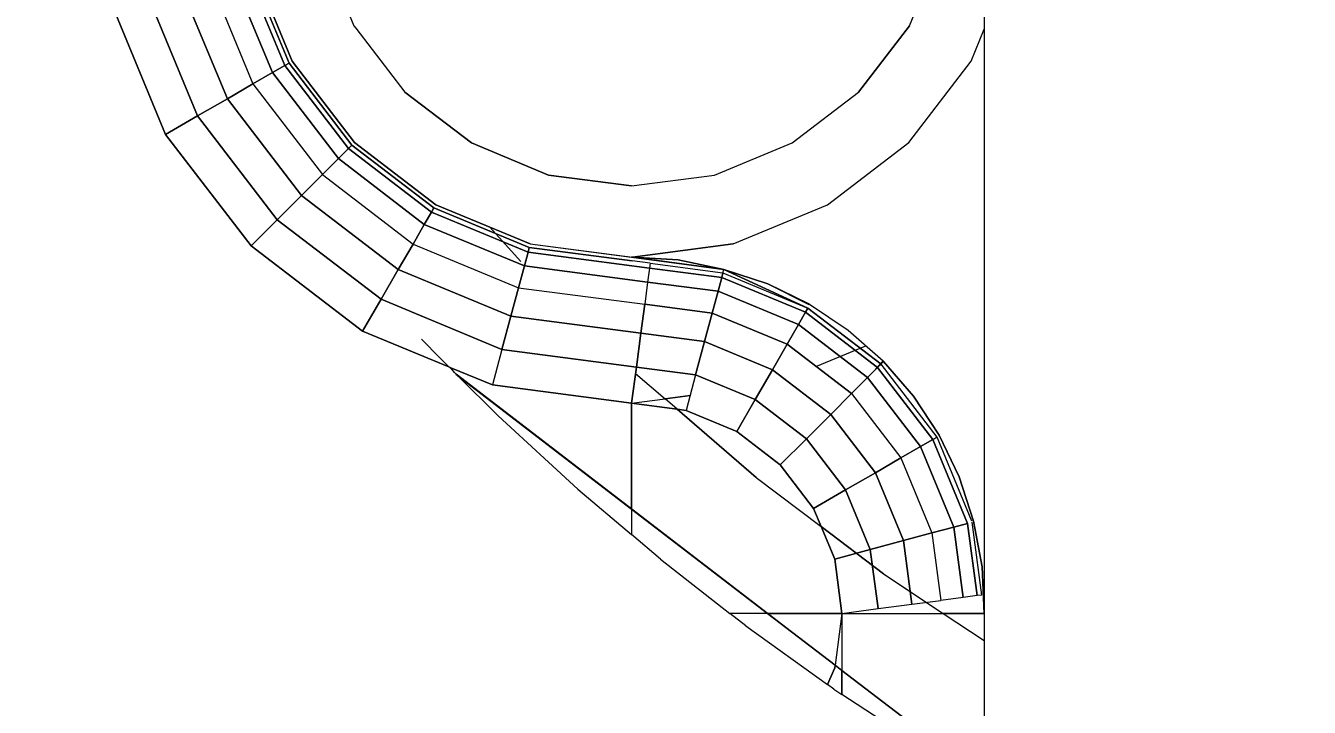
# Model space of a CAD drawing. Header units: inches. Extents: x -827 to 154, y -802 to 207.
# Drawn here: x 55.664 to 56.847, y -96.184 to -95.556 of the extents above; entities that cross this region are included whole.
import ezdxf

# ---------------------------------------------------------------- set-up
doc = ezdxf.new("R2010")
doc.units = ezdxf.units.IN
doc.header["$MEASUREMENT"] = 0
for name, color, linetype, lineweight in [('A-ANNO-DIMS', 211, 'Continuous', 9), ('A-ANNO-DIMS-48', 211, 'Continuous', 9), ('Layer0', 7, 'Continuous', 9), ('welding_bench_skp', 8, 'Continuous', 9)]:
    doc.layers.add(name, color=color, linetype=linetype, lineweight=lineweight)
doc.styles.add('Arial', font='arial.ttf', dxfattribs={"height": 4.5})
doc.dimstyles.new('Linear_-_3_32__Arial', dxfattribs={"dimscale": 12, "dimtxt": 4.591167, "dimasz": 0.5, "dimexe": 0.375, "dimexo": 0.25, "dimgap": 0.25, "dimtad": 1, "dimdec": 5, "dimrnd": 0.03125, "dimzin": 1, "dimdsep": 46, "dimlunit": 4, "dimtxsty": 'Arial', "dimblk1": 'OBLIQUE', "dimblk2": 'OBLIQUE', "dimsah": 1, "dimcen": 0.09, "dimdle": 0.375, "dimazin": 0, "dimtfac": 1, "dimtdec": 4, "dimtix": 1, "dimtmove": 0, "dimatfit": 3, "dimfxl": 1, "dimtvp": 1, "dimtfill": 1, "dimfrac": 2, "dimtolj": 1, "dimtzin": 0, "dimarcsym": 2})

# ---------------------------------------------------------------- blocks, each defined once
blk = doc.blocks.new('welding_bench_skp_12-403467-Level 1')
at = {"layer": 'Layer0'}
for p, q in [((2.318, 12.5345), (2.318, 9.5345)), ((2.318, 12.5345), (2.318, 9.5345)), ((1.1561, 10.8889), (1.2123, 10.7532)), ((2.1866, 10.7532), (2.2428, 10.8889)), ((1.0292, 10.8549), (1.0985, 10.6875)), ((1.0985, 10.6875), (1.0292, 10.8549)), ((1.0354, 10.8566), (1.104, 10.6907)), ((1.104, 10.6907), (1.0354, 10.8566)), ((0.9584, 10.836), (1.0351, 10.6509)), ((0.9584, 10.836), (1.0351, 10.6509)), ((1.0695, 10.6708), (0.9968, 10.8462)), ((0.9968, 10.8462), (1.0695, 10.6708)), ((1.0911, 10.6833), (1.0209, 10.8527)), ((1.0209, 10.8527), (1.0911, 10.6833)), ((0.9084, 10.8225), (0.9902, 10.625)), ((0.9902, 10.625), (0.9084, 10.8225)), ((0.7877, 10.7902), (0.882, 10.5625)), ((0.882, 10.5625), (0.7877, 10.7902)), ((0.8502, 10.8069), (0.938, 10.5949)), ((0.938, 10.5949), (0.8502, 10.8069)), ((1.2123, 10.7532), (1.2156, 10.7489)), ((1.2123, 10.7532), (1.2156, 10.7489)), ((1.2156, 10.7489), (1.3017, 10.6367)), ((1.2156, 10.7489), (1.3017, 10.6367)), ((2.0972, 10.6367), (2.1866, 10.7532)), ((2.1866, 10.7532), (2.0972, 10.6367)), ((2.2948, 10.6907), (2.318, 10.7468)), ((2.2948, 10.6907), (2.318, 10.7468)), ((1.0695, 10.6708), (1.0911, 10.6833)), ((1.0911, 10.6833), (1.0695, 10.6708)), ((1.0911, 10.6833), (1.0985, 10.6875)), ((1.0985, 10.6875), (1.0911, 10.6833)), ((1.2027, 10.5378), (1.0911, 10.6833)), ((1.0911, 10.6833), (1.2027, 10.5378)), ((1.2088, 10.5438), (1.0985, 10.6875)), ((1.0985, 10.6875), (1.2088, 10.5438)), ((1.104, 10.6907), (1.2133, 10.5484)), ((1.2133, 10.5484), (1.104, 10.6907)), ((1.2133, 10.5484), (1.104, 10.6907)), ((2.1856, 10.5484), (2.2948, 10.6907)), ((2.1856, 10.5484), (2.2948, 10.6907)), ((1.0351, 10.6509), (0.9902, 10.625)), ((0.9902, 10.625), (1.0351, 10.6509)), ((1.0351, 10.6509), (1.0695, 10.6708)), ((1.0695, 10.6708), (1.0351, 10.6509)), ((1.0351, 10.6509), (1.157, 10.4921)), ((1.0351, 10.6509), (1.157, 10.4921)), ((1.1851, 10.5202), (1.0695, 10.6708)), ((1.0695, 10.6708), (1.1851, 10.5202)), ((1.3017, 10.6367), (1.4182, 10.5474)), ((1.4182, 10.5474), (1.3017, 10.6367)), ((1.9807, 10.5474), (2.0972, 10.6367)), ((1.9807, 10.5474), (2.0972, 10.6367)), ((0.9902, 10.625), (0.938, 10.5949)), ((0.938, 10.5949), (0.9902, 10.625)), ((0.9902, 10.625), (1.1204, 10.4554)), ((1.1204, 10.4554), (0.9902, 10.625)), ((0.938, 10.5949), (0.882, 10.5625)), ((0.882, 10.5625), (0.938, 10.5949)), ((0.938, 10.5949), (1.0777, 10.4128)), ((1.0777, 10.4128), (0.938, 10.5949)), ((0.882, 10.5625), (1.032, 10.3671)), ((1.032, 10.3671), (0.882, 10.5625)), ((1.2027, 10.5378), (1.1851, 10.5202)), ((1.1851, 10.5202), (1.2027, 10.5378)), ((1.2088, 10.5438), (1.2027, 10.5378)), ((1.2027, 10.5378), (1.2088, 10.5438)), ((1.3482, 10.4262), (1.2027, 10.5378)), ((1.2027, 10.5378), (1.3482, 10.4262)), ((1.2088, 10.5438), (1.3525, 10.4336)), ((1.3525, 10.4336), (1.2088, 10.5438)), ((1.2133, 10.5484), (1.3557, 10.4391)), ((1.2133, 10.5484), (1.3557, 10.4391)), ((1.3557, 10.4391), (1.2133, 10.5484)), ((1.4182, 10.5474), (1.5538, 10.4912)), ((1.5538, 10.4912), (1.4182, 10.5474)), ((1.845, 10.4912), (1.9807, 10.5474)), ((1.845, 10.4912), (1.9807, 10.5474)), ((2.0432, 10.4391), (2.1856, 10.5484)), ((2.0432, 10.4391), (2.1856, 10.5484)), ((1.1851, 10.5202), (1.157, 10.4921)), ((1.157, 10.4921), (1.1851, 10.5202)), ((1.3357, 10.4046), (1.1851, 10.5202)), ((1.1851, 10.5202), (1.3357, 10.4046)), ((1.1204, 10.4554), (1.157, 10.4921)), ((1.157, 10.4921), (1.1204, 10.4554)), ((1.157, 10.4921), (1.3159, 10.3701)), ((1.157, 10.4921), (1.3159, 10.3701)), ((1.5538, 10.4912), (1.6994, 10.472)), ((1.6994, 10.472), (1.5538, 10.4912)), ((1.6994, 10.472), (1.845, 10.4912)), ((1.6994, 10.472), (1.845, 10.4912)), ((1.0777, 10.4128), (1.1204, 10.4554)), ((1.1204, 10.4554), (1.0777, 10.4128)), ((1.29, 10.3253), (1.1204, 10.4554)), ((1.1204, 10.4554), (1.29, 10.3253)), ((1.3357, 10.4046), (1.3482, 10.4262)), ((1.3482, 10.4262), (1.3357, 10.4046)), ((1.3482, 10.4262), (1.3525, 10.4336)), ((1.3525, 10.4336), (1.3482, 10.4262)), ((1.5176, 10.356), (1.3482, 10.4262)), ((1.3482, 10.4262), (1.5176, 10.356)), ((1.5198, 10.3642), (1.3525, 10.4336)), ((1.3525, 10.4336), (1.5198, 10.3642)), ((1.3557, 10.4391), (1.5215, 10.3704)), ((1.5215, 10.3704), (1.3557, 10.4391)), ((1.5215, 10.3704), (1.3557, 10.4391)), ((1.8774, 10.3704), (2.0432, 10.4391)), ((1.8774, 10.3704), (2.0432, 10.4391)), ((1.032, 10.3671), (1.0777, 10.4128)), ((1.0777, 10.4128), (1.032, 10.3671)), ((1.0777, 10.4128), (1.2598, 10.2731)), ((1.2598, 10.2731), (1.0777, 10.4128)), ((1.3159, 10.3701), (1.3357, 10.4046)), ((1.3357, 10.4046), (1.3159, 10.3701)), ((1.5112, 10.3319), (1.3357, 10.4046)), ((1.3357, 10.4046), (1.5112, 10.3319)), ((1.4505, 10.3998), (1.5051, 10.3393)), ((1.5051, 10.3393), (1.4505, 10.3998)), ((1.032, 10.3671), (1.2275, 10.2171)), ((1.2275, 10.2171), (1.032, 10.3671)), ((1.3159, 10.3701), (1.29, 10.3253)), ((1.29, 10.3253), (1.3159, 10.3701)), ((1.3159, 10.3701), (1.5009, 10.2935)), ((1.3159, 10.3701), (1.5009, 10.2935)), ((1.5176, 10.356), (1.5198, 10.3642)), ((1.5198, 10.3642), (1.5176, 10.356)), ((1.7003, 10.3405), (1.5198, 10.3642)), ((1.5198, 10.3642), (1.7003, 10.3405)), ((1.5215, 10.3704), (1.6994, 10.347)), ((1.5215, 10.3704), (1.6994, 10.347)), ((1.5215, 10.3704), (1.7011, 10.3468)), ((1.7011, 10.3468), (1.8774, 10.3704)), ((1.8774, 10.3704), (1.7011, 10.3468)), ((1.5112, 10.3319), (1.5176, 10.356)), ((1.5176, 10.356), (1.5112, 10.3319)), ((1.7307, 10.328), (1.5176, 10.356)), ((1.5176, 10.356), (1.7307, 10.328)), ((1.6994, 10.347), (1.7809, 10.3422)), ((1.6994, 10.347), (1.7011, 10.3468)), ((1.8612, 10.3257), (1.6994, 10.347)), ((1.6994, 10.347), (1.8612, 10.3257)), ((1.6994, 10.347), (1.7011, 10.3468)), ((1.7011, 10.3468), (1.6994, 10.347)), ((1.7809, 10.3422), (1.6994, 10.347)), ((1.7318, 10.3363), (1.7003, 10.3405)), ((1.7318, 10.3363), (1.7003, 10.3405)), ((1.8612, 10.3257), (1.7011, 10.3468)), ((1.7809, 10.3422), (1.7011, 10.3468)), ((1.8612, 10.3257), (1.7011, 10.3468)), ((1.7011, 10.3468), (1.7809, 10.3422)), ((1.7011, 10.3468), (1.8612, 10.3257)), ((1.7318, 10.3363), (1.7307, 10.328)), ((1.7318, 10.3363), (1.7307, 10.328)), ((1.7318, 10.3363), (1.8595, 10.3195)), ((1.7318, 10.3363), (1.8595, 10.3195)), ((1.7809, 10.3422), (1.8612, 10.3257)), ((1.7809, 10.3422), (1.8612, 10.3257)), ((1.8612, 10.3257), (1.7809, 10.3422)), ((1.7809, 10.3422), (1.8612, 10.3257)), ((1.7809, 10.3422), (1.8612, 10.3257)), ((1.8612, 10.3257), (1.7809, 10.3422)), ((1.29, 10.3253), (1.2598, 10.2731)), ((1.2598, 10.2731), (1.29, 10.3253)), ((1.29, 10.3253), (1.4875, 10.2435)), ((1.4875, 10.2435), (1.29, 10.3253)), ((1.5009, 10.2935), (1.5112, 10.3319)), ((1.5112, 10.3319), (1.5009, 10.2935)), ((1.7274, 10.3034), (1.5112, 10.3319)), ((1.5112, 10.3319), (1.7274, 10.3034)), ((1.7307, 10.328), (1.7274, 10.3034)), ((1.7307, 10.328), (1.7274, 10.3034)), ((1.8573, 10.3113), (1.7307, 10.328)), ((1.7307, 10.328), (1.8573, 10.3113)), ((1.8595, 10.3195), (1.8573, 10.3113)), ((1.8573, 10.3113), (1.8595, 10.3195)), ((1.8595, 10.3195), (1.8612, 10.3257)), ((1.8595, 10.3195), (2.0087, 10.2577)), ((1.8612, 10.3257), (1.9383, 10.3005)), ((1.8612, 10.3257), (1.9383, 10.3005)), ((1.9383, 10.3005), (1.8612, 10.3257)), ((1.9383, 10.3005), (1.8612, 10.3257)), ((1.8612, 10.3257), (1.9383, 10.3005)), ((2.0087, 10.2577), (1.8612, 10.3257)), ((1.8612, 10.3257), (2.0087, 10.2577)), ((1.5009, 10.2935), (1.4875, 10.2435)), ((1.4875, 10.2435), (1.5009, 10.2935)), ((1.5009, 10.2935), (1.7223, 10.2644)), ((1.5009, 10.2935), (1.7223, 10.2644)), ((1.7274, 10.3034), (1.7223, 10.2644)), ((1.7274, 10.3034), (1.7223, 10.2644)), ((1.7274, 10.3034), (1.8509, 10.2872)), ((1.8509, 10.2872), (1.7274, 10.3034)), ((1.8573, 10.3113), (1.8509, 10.2872)), ((1.8509, 10.2872), (1.8573, 10.3113)), ((1.8573, 10.3113), (2.0045, 10.2503)), ((2.0045, 10.2503), (1.8573, 10.3113)), ((2.0115, 10.2644), (1.9383, 10.3005)), ((1.9383, 10.3005), (2.0104, 10.2639)), ((1.9383, 10.3005), (2.0104, 10.2639)), ((1.9383, 10.3005), (2.0115, 10.2644)), ((1.2598, 10.2731), (1.2275, 10.2171)), ((1.2275, 10.2171), (1.2598, 10.2731)), ((1.2598, 10.2731), (1.4719, 10.1853)), ((1.4719, 10.1853), (1.2598, 10.2731)), ((1.8406, 10.2488), (1.8509, 10.2872)), ((1.8509, 10.2872), (1.8406, 10.2488)), ((1.992, 10.2287), (1.8509, 10.2872)), ((1.8509, 10.2872), (1.992, 10.2287)), ((1.7156, 10.2135), (1.7223, 10.2644)), ((1.7223, 10.2644), (1.7156, 10.2135)), ((1.8406, 10.2488), (1.7223, 10.2644)), ((1.7223, 10.2644), (1.8406, 10.2488)), ((1.8406, 10.2488), (1.8272, 10.1988)), ((1.8272, 10.1988), (1.8406, 10.2488)), ((1.9721, 10.1943), (1.8406, 10.2488)), ((1.8406, 10.2488), (1.9721, 10.1943)), ((1.992, 10.2287), (2.0045, 10.2503)), ((2.0045, 10.2503), (1.992, 10.2287)), ((2.0087, 10.2577), (2.0045, 10.2503)), ((2.0045, 10.2503), (2.0087, 10.2577)), ((2.1308, 10.1534), (2.0045, 10.2503)), ((2.0045, 10.2503), (2.1308, 10.1534)), ((2.0087, 10.2577), (2.1368, 10.1594)), ((2.1368, 10.1594), (2.0087, 10.2577)), ((2.0087, 10.2577), (2.1368, 10.1594)), ((2.0115, 10.2644), (2.0104, 10.2639)), ((2.0104, 10.2639), (2.0115, 10.2644)), ((2.0115, 10.2644), (2.0793, 10.2189)), ((2.0115, 10.2644), (2.0793, 10.2189)), ((1.4875, 10.2435), (1.4719, 10.1853)), ((1.4719, 10.1853), (1.4875, 10.2435)), ((1.4875, 10.2435), (1.7156, 10.2135)), ((1.7156, 10.2135), (1.4875, 10.2435)), ((1.9721, 10.1943), (1.992, 10.2287)), ((1.992, 10.2287), (1.9721, 10.1943)), ((2.1132, 10.1357), (1.992, 10.2287)), ((1.992, 10.2287), (2.1132, 10.1357)), ((1.2275, 10.2171), (1.3786, 10.1545)), ((1.3786, 10.1545), (1.2275, 10.2171)), ((1.3307, 10.2029), (1.3637, 10.17)), ((1.7078, 10.1542), (1.7156, 10.2135)), ((1.7156, 10.2135), (1.7078, 10.1542)), ((1.8272, 10.1988), (1.7156, 10.2135)), ((1.7156, 10.2135), (1.8272, 10.1988)), ((2.0793, 10.2189), (2.1404, 10.1649)), ((2.0793, 10.2189), (2.1404, 10.1649)), ((1.4719, 10.1853), (1.4551, 10.1228)), ((1.4719, 10.1853), (1.4551, 10.1228)), ((1.7078, 10.1542), (1.4719, 10.1853)), ((1.4719, 10.1853), (1.7078, 10.1542)), ((1.8272, 10.1988), (1.8116, 10.1405)), ((1.8116, 10.1405), (1.8272, 10.1988)), ((1.9462, 10.1495), (1.8272, 10.1988)), ((1.8272, 10.1988), (1.9462, 10.1495)), ((1.9721, 10.1943), (1.9462, 10.1495)), ((1.9462, 10.1495), (1.9721, 10.1943)), ((1.9721, 10.1943), (2.0851, 10.1076)), ((2.0851, 10.1076), (1.9721, 10.1943)), ((2.0227, 10.1555), (2.1101, 10.1917)), ((2.0227, 10.1555), (2.1101, 10.1917)), ((1.3637, 10.17), (1.3778, 10.156)), ((1.3637, 10.17), (1.3778, 10.156)), ((1.3637, 10.17), (1.3778, 10.156)), ((1.3786, 10.1545), (1.3778, 10.156)), ((1.3778, 10.156), (1.3786, 10.1545)), ((1.3786, 10.1545), (1.3778, 10.156)), ((2.127, 10.1507), (2.1404, 10.1649)), ((2.1404, 10.1649), (2.127, 10.1507)), ((2.127, 10.1507), (2.1414, 10.1639)), ((2.1414, 10.1639), (2.127, 10.1507)), ((2.1308, 10.1534), (2.1368, 10.1594)), ((2.1308, 10.1534), (2.1368, 10.1594)), ((2.2351, 10.0313), (2.1368, 10.1594)), ((2.1414, 10.1639), (2.1404, 10.1649)), ((2.1404, 10.1649), (2.1414, 10.1639)), ((2.1414, 10.1639), (2.1939, 10.1032)), ((2.1939, 10.1032), (2.1414, 10.1639)), ((1.3786, 10.1545), (1.3798, 10.154)), ((1.3823, 10.1529), (1.3786, 10.1545)), ((1.3786, 10.1545), (1.3798, 10.154)), ((1.3786, 10.1545), (1.3798, 10.154)), ((1.3823, 10.1529), (1.3798, 10.154)), ((1.3885, 10.1448), (1.3798, 10.154)), ((1.3823, 10.1529), (1.3798, 10.154)), ((1.3885, 10.1448), (1.3798, 10.154)), ((1.3798, 10.154), (1.3823, 10.1529)), ((1.3823, 10.1529), (1.4551, 10.1228)), ((1.3885, 10.1448), (1.3823, 10.1529)), ((1.3823, 10.1529), (1.4551, 10.1228)), ((1.3885, 10.1448), (1.3823, 10.1529)), ((1.4551, 10.1228), (1.3823, 10.1529)), ((1.3885, 10.1448), (1.3916, 10.1416)), ((1.3885, 10.1448), (1.3916, 10.1416)), ((2.375, 9.3864), (1.3912, 10.1412)), ((1.3916, 10.1416), (1.3943, 10.1389)), ((1.3916, 10.1416), (1.3943, 10.1389)), ((2.375, 9.3864), (1.3916, 10.1416)), ((1.3943, 10.1389), (1.6994, 9.9048)), ((1.6994, 9.9048), (1.3943, 10.1389)), ((1.6994, 9.9048), (1.3943, 10.1389)), ((1.4653, 10.0688), (1.3943, 10.1389)), ((1.7078, 10.1542), (1.6994, 10.0906)), ((1.6994, 10.0906), (1.7078, 10.1542)), ((1.7063, 10.1429), (1.7581, 10.0983)), ((1.7063, 10.1429), (1.7581, 10.0983)), ((1.7078, 10.1542), (1.8116, 10.1405)), ((1.8116, 10.1405), (1.7078, 10.1542)), ((1.8116, 10.1405), (1.7948, 10.078)), ((1.8116, 10.1405), (1.7948, 10.078)), ((1.8116, 10.1405), (1.9161, 10.0973)), ((1.9161, 10.0973), (1.8116, 10.1405)), ((1.9462, 10.1495), (1.9161, 10.0973)), ((1.9161, 10.0973), (1.9462, 10.1495)), ((2.0485, 10.071), (1.9462, 10.1495)), ((1.9462, 10.1495), (2.0485, 10.071)), ((2.0851, 10.1076), (2.1132, 10.1357)), ((2.0851, 10.1076), (2.1132, 10.1357)), ((2.1132, 10.1357), (2.1308, 10.1534)), ((2.1132, 10.1357), (2.1308, 10.1534)), ((2.2061, 10.0146), (2.1132, 10.1357)), ((2.1132, 10.1357), (2.2061, 10.0146)), ((2.1308, 10.1534), (2.2278, 10.027)), ((2.2278, 10.027), (2.1308, 10.1534)), ((1.4551, 10.1228), (1.6994, 10.0906)), ((1.4551, 10.1228), (1.6994, 10.0906)), ((1.6994, 10.0906), (1.4551, 10.1228)), ((1.6994, 10.0906), (1.7581, 10.0983)), ((1.6994, 9.9048), (1.6994, 10.0906)), ((1.7793, 10.0801), (1.6994, 10.0906)), ((1.6994, 10.0906), (1.6994, 9.9048)), ((1.6994, 10.0906), (1.7793, 10.0801)), ((1.8018, 10.1041), (1.7581, 10.0983)), ((1.7581, 10.0983), (1.8018, 10.1041)), ((1.7793, 10.0801), (1.7581, 10.0983)), ((1.9161, 10.0973), (1.8837, 10.0412)), ((1.8837, 10.0412), (1.9161, 10.0973)), ((2.0058, 10.0284), (1.9161, 10.0973)), ((1.9161, 10.0973), (2.0058, 10.0284)), ((2.0851, 10.1076), (2.0485, 10.071)), ((2.0485, 10.071), (2.0851, 10.1076)), ((2.0851, 10.1076), (2.1717, 9.9947)), ((2.0851, 10.1076), (2.1717, 9.9947)), ((2.1939, 10.1032), (2.2387, 10.0349)), ((2.2387, 10.0349), (2.1939, 10.1032)), ((1.4653, 10.0688), (1.6051, 9.9402)), ((1.7793, 10.0801), (1.7948, 10.078)), ((1.918, 9.9606), (1.7793, 10.0801)), ((1.7948, 10.078), (1.7793, 10.0801)), ((1.7793, 10.0801), (1.7948, 10.078)), ((1.7793, 10.0801), (1.918, 9.9606)), ((1.7948, 10.078), (1.8837, 10.0412)), ((1.7948, 10.078), (1.8837, 10.0412)), ((1.8837, 10.0412), (1.7948, 10.078)), ((2.0485, 10.071), (2.0058, 10.0284)), ((2.0058, 10.0284), (2.0485, 10.071)), ((2.1269, 9.9688), (2.0485, 10.071)), ((2.0485, 10.071), (2.1269, 9.9688)), ((1.8837, 10.0412), (1.9601, 9.9826)), ((1.8837, 10.0412), (1.9601, 9.9826)), ((1.9601, 9.9826), (1.8837, 10.0412)), ((2.0058, 10.0284), (1.9601, 9.9826)), ((1.9601, 9.9826), (2.0058, 10.0284)), ((2.0747, 9.9386), (2.0058, 10.0284)), ((2.0058, 10.0284), (2.0747, 9.9386)), ((2.2061, 10.0146), (2.2278, 10.027)), ((2.2278, 10.027), (2.2061, 10.0146)), ((2.2278, 10.027), (2.2351, 10.0313)), ((2.2351, 10.0313), (2.2278, 10.027)), ((2.2278, 10.027), (2.2887, 9.8799)), ((2.2887, 9.8799), (2.2278, 10.027)), ((2.2963, 9.8838), (2.2351, 10.0313)), ((2.2387, 10.0349), (2.274, 9.9614)), ((2.274, 9.9614), (2.2387, 10.0349)), ((2.2061, 10.0146), (2.1717, 9.9947)), ((2.1717, 9.9947), (2.2061, 10.0146)), ((2.2061, 10.0146), (2.2646, 9.8734)), ((2.2646, 9.8734), (2.2061, 10.0146)), ((1.9601, 9.9826), (2.0186, 9.9063)), ((1.9601, 9.9826), (2.0186, 9.9063)), ((2.0186, 9.9063), (1.9601, 9.9826)), ((2.1717, 9.9947), (2.1269, 9.9688)), ((2.1269, 9.9688), (2.1717, 9.9947)), ((2.1717, 9.9947), (2.2262, 9.8632)), ((2.1717, 9.9947), (2.2262, 9.8632)), ((1.918, 9.9606), (2.0319, 9.8743)), ((1.918, 9.9606), (2.0319, 9.8743)), ((2.1269, 9.9688), (2.0747, 9.9386)), ((2.0747, 9.9386), (2.1269, 9.9688)), ((2.1762, 9.8497), (2.1269, 9.9688)), ((2.1269, 9.9688), (2.1762, 9.8497)), ((2.274, 9.9614), (2.2993, 9.8838)), ((2.2993, 9.8838), (2.274, 9.9614)), ((1.6051, 9.9402), (1.6994, 9.8602)), ((2.0747, 9.9386), (2.0186, 9.9063)), ((2.0186, 9.9063), (2.0747, 9.9386)), ((2.118, 9.8341), (2.0747, 9.9386)), ((2.0747, 9.9386), (2.118, 9.8341)), ((1.9376, 9.722), (1.6994, 9.9048)), ((1.6994, 9.9048), (1.6994, 9.8602)), ((1.9376, 9.722), (1.6994, 9.9048)), ((1.6994, 9.9048), (1.6994, 9.8602)), ((1.6994, 9.9048), (1.9376, 9.722)), ((2.0186, 9.9063), (2.0319, 9.8743)), ((2.0319, 9.8743), (2.0186, 9.9063)), ((2.0319, 9.8743), (2.0186, 9.9063)), ((2.0319, 9.8743), (2.1414, 9.7913)), ((2.0319, 9.8743), (2.0555, 9.8174)), ((2.1414, 9.7913), (2.0319, 9.8743)), ((2.0555, 9.8174), (2.0319, 9.8743)), ((2.0319, 9.8743), (2.0555, 9.8174)), ((2.1762, 9.8497), (2.2262, 9.8632)), ((2.2262, 9.8632), (2.1762, 9.8497)), ((2.2262, 9.8632), (2.2646, 9.8734)), ((2.2646, 9.8734), (2.2262, 9.8632)), ((2.2262, 9.8632), (2.2418, 9.7449)), ((2.2262, 9.8632), (2.2418, 9.7449)), ((2.2646, 9.8734), (2.2887, 9.8799)), ((2.2887, 9.8799), (2.2646, 9.8734)), ((2.2646, 9.8734), (2.2808, 9.75)), ((2.2808, 9.75), (2.2646, 9.8734)), ((2.2887, 9.8799), (2.3054, 9.7532)), ((2.3054, 9.7532), (2.2887, 9.8799)), ((2.3138, 9.7543), (2.2969, 9.8821)), ((2.2993, 9.8838), (2.314, 9.8035)), ((2.314, 9.8035), (2.2993, 9.8838)), ((1.75, 9.8173), (1.6994, 9.8602)), ((2.1762, 9.8497), (2.118, 9.8341)), ((2.118, 9.8341), (2.1762, 9.8497)), ((2.1762, 9.8497), (2.1909, 9.7382)), ((2.1909, 9.7382), (2.1762, 9.8497)), ((1.75, 9.8173), (1.8719, 9.722)), ((2.118, 9.8341), (2.0555, 9.8174)), ((2.0555, 9.8174), (2.118, 9.8341)), ((2.068, 9.722), (2.0555, 9.8174)), ((2.0555, 9.8174), (2.068, 9.722)), ((2.068, 9.722), (2.0555, 9.8174)), ((2.1316, 9.7304), (2.118, 9.8341)), ((2.118, 9.8341), (2.1316, 9.7304)), ((2.318, 9.722), (2.314, 9.8035)), ((2.314, 9.8035), (2.318, 9.722)), ((2.314, 9.8035), (2.318, 9.722)), ((2.314, 9.8035), (2.318, 9.722)), ((2.318, 9.722), (2.314, 9.8035)), ((2.1414, 9.7913), (2.2459, 9.722)), ((2.1414, 9.7913), (2.2459, 9.722)), ((2.2808, 9.75), (2.2418, 9.7449)), ((2.3054, 9.7532), (2.2808, 9.75)), ((2.3138, 9.7543), (2.3054, 9.7532)), ((2.068, 9.722), (2.1316, 9.7304)), ((2.1316, 9.7304), (2.1909, 9.7382)), ((2.1909, 9.7382), (2.2418, 9.7449)), ((1.8997, 9.7003), (1.8719, 9.722)), ((1.9376, 9.722), (1.8719, 9.722)), ((1.9376, 9.722), (1.8719, 9.722)), ((1.9376, 9.722), (2.0561, 9.6311)), ((2.0561, 9.6311), (1.9376, 9.722)), ((1.9376, 9.722), (2.068, 9.722)), ((2.068, 9.722), (1.9376, 9.722)), ((1.9376, 9.722), (2.0561, 9.6311)), ((2.068, 9.722), (2.0561, 9.6311)), ((2.068, 9.722), (2.0561, 9.6311)), ((2.068, 9.722), (2.068, 9.6219)), ((2.068, 9.722), (2.2459, 9.722)), ((2.068, 9.722), (2.068, 9.6219)), ((2.068, 9.722), (2.2459, 9.722)), ((2.2459, 9.722), (2.318, 9.722)), ((2.2459, 9.722), (2.318, 9.6742)), ((2.318, 9.722), (2.2459, 9.722)), ((2.2459, 9.722), (2.318, 9.6742)), ((1.8997, 9.7003), (2.0432, 9.597)), ((2.0432, 9.597), (2.0555, 9.6266)), ((2.0555, 9.6266), (2.0432, 9.597)), ((2.0561, 9.6311), (2.0555, 9.6266)), ((2.0555, 9.6266), (2.0561, 9.6311)), ((2.0561, 9.6311), (2.068, 9.6219)), ((2.0561, 9.6311), (2.068, 9.6219)), ((2.068, 9.6219), (2.0561, 9.6311)), ((2.068, 9.58), (2.068, 9.6219)), ((2.182, 9.5345), (2.068, 9.6219)), ((2.068, 9.6219), (2.068, 9.58)), ((2.068, 9.6219), (2.182, 9.5345)), ((2.182, 9.5345), (2.068, 9.6219)), ((2.0539, 9.5893), (2.0432, 9.597)), ((2.0539, 9.5893), (2.068, 9.58)), ((2.1369, 9.5345), (2.068, 9.58))]:
    blk.add_line(p, q, dxfattribs=at)
blk = doc.blocks.new('welding_bench_skp_1-403456-Level 1')
at = {"xscale": 0.5253999999999984, "yscale": 0.5253999999999984, "zscale": 0.5253999999999984, "rotation": 270}
blk.add_blockref('welding_bench_skp_12-403467-Level 1', (27.0621, 55.3949), dxfattribs=at)
blk = doc.blocks.new('welding_bench_skp-403450-Level 1')
blk.add_blockref('welding_bench_skp_1-403456-Level 1', (0, 0))
blk = doc.blocks.new('DIMBLOCK3-Level 1')
at = {"layer": 'A-ANNO-DIMS-48'}
for p, q in [((149.1653, 128.0236), (149.1653, -235.9764)), ((46.1044, 123.5236), (153.6653, 123.5236)), ((149.1653, 123.5236), (46.1044, 123.5236)), ((46.1044, -231.4764), (153.6653, -231.4764)), ((149.1653, -231.4764), (46.1044, -231.4764))]:
    blk.add_line(p, q, dxfattribs=at)
at = {"layer": 'A-ANNO-DIMS-48', "lineweight": 50}
for p, q in [((149.1653, 123.5236), (146.1653, 126.5236)), ((149.1653, 123.5236), (152.1653, 120.5236)), ((149.1653, -231.4764), (146.1653, -228.4764)), ((149.1653, -231.4764), (152.1653, -234.4764))]:
    blk.add_line(p, q, dxfattribs=at)
at = {"layer": 'A-ANNO-DIMS-48', "color": 0, "insert": (140.3232, -63.7238), "char_height": 4.5, "width": 23.393763, "attachment_point": 1, "rotation": 90, "line_spacing_factor": 0.941778, "style": 'Arial', "bg_fill": 3, "box_fill_scale": 1.25, "bg_fill_color": 256, "bg_fill_true_color": 13158600, "bg_fill_transparency": 0}
blk.add_mtext('29\' - 7"', dxfattribs=at)
blk = doc.blocks.new('_Oblique')
at = {"color": 0, "linetype": 'ByBlock', "lineweight": -2}
blk.add_line((-0.5, -0.5), (0.5, 0.5), dxfattribs=at)

msp = doc.modelspace()

# ---------------------------------------------------------------- block references
at = {"layer": 'welding_bench_skp', "color": 7, "rotation": 90.0000000000004}
msp.add_blockref('welding_bench_skp-403450-Level 1', (110.724377, -128.267836), dxfattribs=at)

# ---------------------------------------------------------------- next in the draw order: dimensions: what is measured, and where the dimension line sits
at = {"layer": 'A-ANNO-DIMS'}
dim = msp.add_linear_dim(base=(149.16527, -231.476424), p1=(43.104386, 123.523576), p2=(43.104386, -231.476424), angle=90, dimstyle='Linear_-_3_32__Arial', override={"dimpost": '<>', "dimfxl": 355}, dxfattribs=at)
dim.commit()
dim.dimension.update_dxf_attribs({"geometry": 'DIMBLOCK3-Level 1', "text_midpoint": (143.867692, -53.976424)})

doc.saveas('drawing.dxf')
